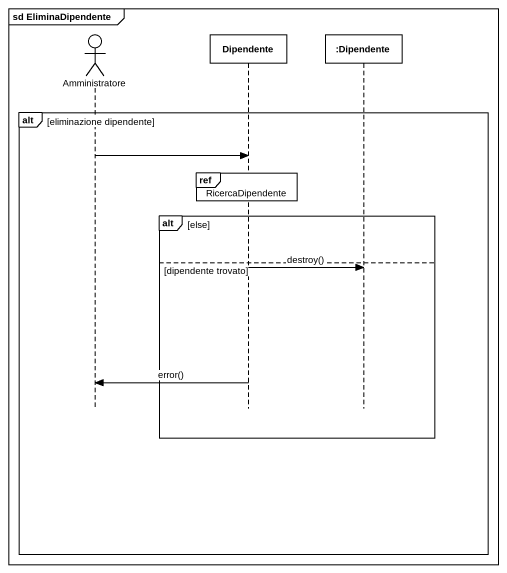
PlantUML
@startuml
mainframe sd EliminaDipendente
hide footbox
actor Amministratore
participant Dipendente
participant ":Dipendente" as Dipendente_2

alt eliminazione dipendente
  Amministratore -> Dipendente
  ref over Dipendente : RicercaDipendente
  alt else
  else dipendente trovato
    Dipendente -> Dipendente_2 : destroy()
    Dipendente -> Amministratore : error()
  end
end
@enduml
